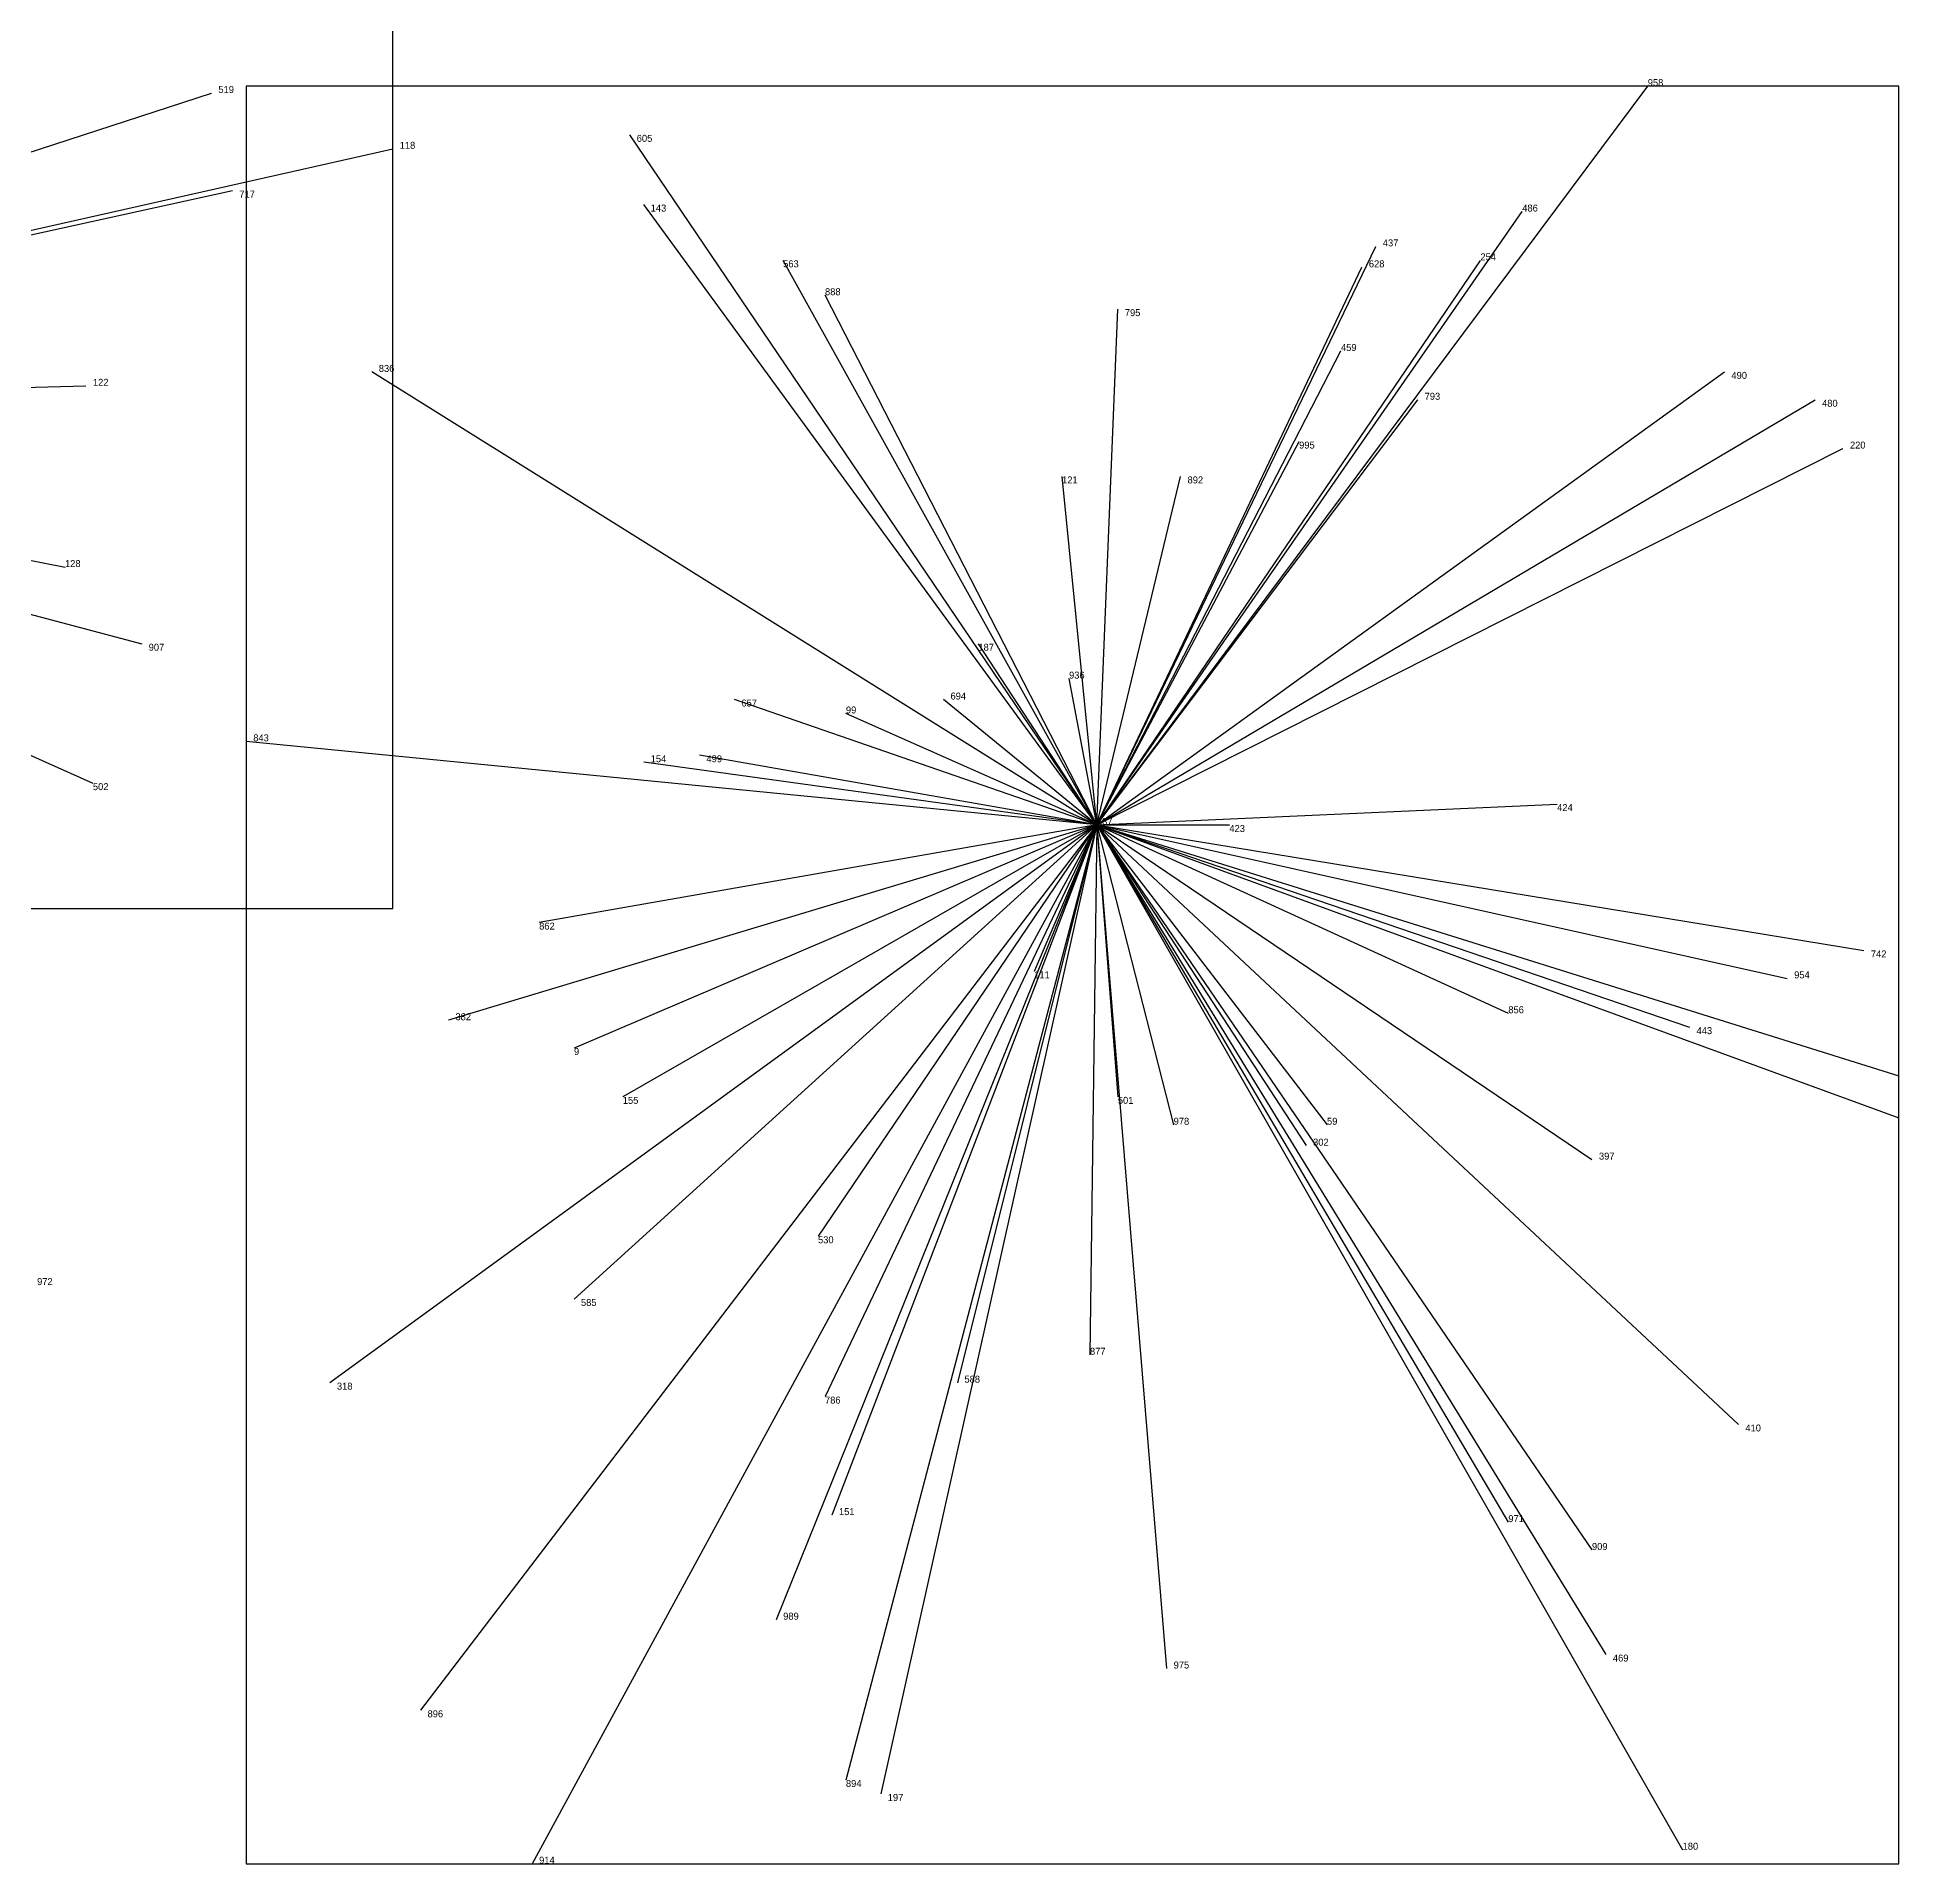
# Model space of a CAD drawing. Extents: x 0 to 1, y 0 to 1.
# Drawn here: x 0.516 to 0.783, y 0.004 to 0.266 of the extents above; entities that cross this region are included whole.
import ezdxf

# ---------------------------------------------------------------- set-up
doc = ezdxf.new("R2010")
doc.units = 0
for name, color, linetype in [('CLIENTS', 7, 'Continuous'), ('FACILITIES', 7, 'Continuous'), ('FACILITIES_LINES', 7, 'Continuous'), ('MIN_MAX_BOXES', 7, 'Continuous'), ('NORMALS', 7, 'Continuous'), ('SOURCE_POINTS', 7, 'Continuous'), ('TEXT', 7, 'Continuous')]:
    doc.layers.add(name, color=color, linetype=linetype)

# ---------------------------------------------------------------- blocks, each defined once
blk = doc.blocks.new('POINT_DISPLAY')
blk.add_line((0, 0), (0, 0))

msp = doc.modelspace()

# ---------------------------------------------------------------- linework, layer by layer
at = {"layer": 'FACILITIES_LINES'}
for p, q in [((0.668, 0.153), (0.747, 0.259)), ((0.403, 0.213), (0.541, 0.258)), ((0.668, 0.153), (0.601, 0.252)), ((0.403, 0.213), (0.567, 0.25)), ((0.403, 0.213), (0.544, 0.244)), ((0.668, 0.153), (0.603, 0.242)), ((0.668, 0.153), (0.729, 0.241)), ((0.668, 0.153), (0.708, 0.236)), ((0.668, 0.153), (0.623, 0.234)), ((0.668, 0.153), (0.723, 0.234)), ((0.668, 0.153), (0.706, 0.233)), ((0.668, 0.153), (0.629, 0.229)), ((0.668, 0.153), (0.671, 0.227)), ((0.668, 0.153), (0.703, 0.221)), ((0.668, 0.153), (0.564, 0.218)), ((0.668, 0.153), (0.758, 0.218)), ((0.403, 0.213), (0.523, 0.216)), ((0.668, 0.153), (0.771, 0.214)), ((0.668, 0.153), (0.714, 0.214)), ((0.403, 0.213), (0.52, 0.19)), ((0.403, 0.213), (0.524, 0.159)), ((0.403, 0.213), (0.531, 0.179)), ((0.668, 0.153), (0.697, 0.208)), ((0.668, 0.153), (0.775, 0.207)), ((0.668, 0.153), (0.663, 0.203)), ((0.668, 0.153), (0.68, 0.203)), ((0.668, 0.153), (0.651, 0.179)), ((0.668, 0.153), (0.664, 0.174)), ((0.668, 0.153), (0.616, 0.171)), ((0.668, 0.153), (0.646, 0.171)), ((0.668, 0.153), (0.632, 0.169)), ((0.668, 0.153), (0.546, 0.165)), ((0.668, 0.153), (0.611, 0.163)), ((0.668, 0.153), (0.603, 0.162)), ((0.668, 0.153), (0.734, 0.156)), ((0.668, 0.153), (0.558, 0.073)), ((0.668, 0.153), (0.571, 0.026)), ((0.668, 0.153), (0.575, 0.125)), ((0.668, 0.153), (0.587, 0.004)), ((0.668, 0.153), (0.588, 0.139)), ((0.668, 0.153), (0.593, 0.121)), ((0.668, 0.153), (0.593, 0.085)), ((0.668, 0.153), (0.6, 0.114)), ((0.668, 0.153), (0.622, 0.039)), ((0.668, 0.153), (0.628, 0.094)), ((0.668, 0.153), (0.629, 0.071)), ((0.668, 0.153), (0.63, 0.054)), ((0.668, 0.153), (0.632, 0.016)), ((0.668, 0.153), (0.637, 0.014)), ((0.668, 0.153), (0.648, 0.073)), ((0.668, 0.153), (0.659, 0.132)), ((0.668, 0.153), (0.667, 0.077)), ((0.668, 0.153), (0.701, 0.11)), ((0.668, 0.153), (0.698, 0.107)), ((0.668, 0.153), (0.739, 0.105)), ((0.668, 0.153), (0.687, 0.153)), ((0.668, 0.153), (0.753, 0.124)), ((0.668, 0.153), (0.741, 0.034)), ((0.668, 0.153), (0.752, 0.006)), ((0.668, 0.153), (0.76, 0.067)), ((0.668, 0.153), (0.671, 0.114)), ((0.668, 0.153), (0.783, 0.111)), ((0.668, 0.153), (0.778, 0.135)), ((0.668, 0.153), (0.727, 0.126)), ((0.668, 0.153), (0.739, 0.049)), ((0.668, 0.153), (0.783, 0.117)), ((0.668, 0.153), (0.767, 0.131)), ((0.668, 0.153), (0.727, 0.053)), ((0.668, 0.153), (0.678, 0.032)), ((0.668, 0.153), (0.679, 0.11))]:
    msp.add_line(p, q, dxfattribs=at)
at = {"layer": 'MIN_MAX_BOXES'}
for p, q in [((0.567, 0.141), (0.567, 0.356)), ((0.567, 0.141), (0.567, 0.356)), ((0.783, 0.259), (0.546, 0.259)), ((0.546, 0.259), (0.546, 0.004)), ((0.783, 0.259), (0.546, 0.259)), ((0.546, 0.259), (0.546, 0.004)), ((0.546, 0.259), (0.546, 0.259)), ((0.783, 0.004), (0.783, 0.259)), ((0.783, 0.004), (0.783, 0.259)), ((0.783, 0.259), (0.783, 0.259)), ((0.256, 0.141), (0.567, 0.141)), ((0.256, 0.141), (0.567, 0.141)), ((0.567, 0.141), (0.567, 0.141)), ((0.546, 0.004), (0.783, 0.004)), ((0.546, 0.004), (0.783, 0.004)), ((0.546, 0.004), (0.546, 0.004)), ((0.783, 0.004), (0.783, 0.004))]:
    msp.add_line(p, q, dxfattribs=at)
at = {"layer": 'NORMALS'}
for p, q in [((0.747, 0.259), (0.747, 0.259)), ((0.541, 0.258), (0.541, 0.258)), ((0.601, 0.252), (0.601, 0.252)), ((0.567, 0.25), (0.567, 0.25)), ((0.544, 0.244), (0.544, 0.244)), ((0.603, 0.242), (0.603, 0.242)), ((0.729, 0.241), (0.729, 0.241)), ((0.708, 0.236), (0.708, 0.236)), ((0.623, 0.234), (0.623, 0.234)), ((0.706, 0.233), (0.706, 0.233)), ((0.723, 0.234), (0.723, 0.234)), ((0.629, 0.229), (0.629, 0.229)), ((0.671, 0.227), (0.671, 0.227)), ((0.703, 0.221), (0.703, 0.221)), ((0.564, 0.218), (0.564, 0.218)), ((0.758, 0.218), (0.758, 0.218)), ((0.523, 0.216), (0.523, 0.216)), ((0.714, 0.214), (0.714, 0.214)), ((0.771, 0.214), (0.771, 0.214)), ((0.697, 0.208), (0.697, 0.208)), ((0.775, 0.207), (0.775, 0.207)), ((0.663, 0.203), (0.663, 0.203)), ((0.68, 0.203), (0.68, 0.203)), ((0.52, 0.19), (0.52, 0.19)), ((0.531, 0.179), (0.531, 0.179)), ((0.651, 0.179), (0.651, 0.179)), ((0.664, 0.174), (0.664, 0.174)), ((0.616, 0.171), (0.616, 0.171)), ((0.646, 0.171), (0.646, 0.171)), ((0.632, 0.169), (0.632, 0.169)), ((0.546, 0.165), (0.546, 0.165)), ((0.611, 0.163), (0.611, 0.163)), ((0.603, 0.162), (0.603, 0.162)), ((0.524, 0.159), (0.524, 0.159)), ((0.734, 0.156), (0.734, 0.156)), ((0.668, 0.153), (0.668, 0.153)), ((0.687, 0.153), (0.687, 0.153)), ((0.588, 0.139), (0.588, 0.139)), ((0.778, 0.135), (0.778, 0.135)), ((0.659, 0.132), (0.659, 0.132)), ((0.767, 0.131), (0.767, 0.131)), ((0.727, 0.126), (0.727, 0.126)), ((0.575, 0.125), (0.575, 0.125)), ((0.753, 0.124), (0.753, 0.124)), ((0.593, 0.121), (0.593, 0.121)), ((0.783, 0.117), (0.783, 0.117)), ((0.6, 0.114), (0.6, 0.114)), ((0.671, 0.114), (0.671, 0.114)), ((0.679, 0.11), (0.679, 0.11)), ((0.701, 0.11), (0.701, 0.11)), ((0.783, 0.111), (0.783, 0.111)), ((0.698, 0.107), (0.698, 0.107)), ((0.739, 0.105), (0.739, 0.105)), ((0.628, 0.094), (0.628, 0.094)), ((0.593, 0.085), (0.593, 0.085)), ((0.667, 0.077), (0.667, 0.077)), ((0.558, 0.073), (0.558, 0.073)), ((0.648, 0.073), (0.648, 0.073)), ((0.629, 0.071), (0.629, 0.071)), ((0.76, 0.067), (0.76, 0.067)), ((0.63, 0.054), (0.63, 0.054)), ((0.727, 0.053), (0.727, 0.053)), ((0.739, 0.049), (0.739, 0.049)), ((0.622, 0.039), (0.622, 0.039)), ((0.741, 0.034), (0.741, 0.034)), ((0.678, 0.032), (0.678, 0.032)), ((0.571, 0.026), (0.571, 0.026)), ((0.632, 0.016), (0.632, 0.016)), ((0.637, 0.014), (0.637, 0.014)), ((0.752, 0.006), (0.752, 0.006)), ((0.587, 0.004), (0.587, 0.004))]:
    msp.add_line(p, q, dxfattribs=at)

# ---------------------------------------------------------------- block references
at = {"layer": 'CLIENTS'}
for p in [(0.747, 0.259), (0.541, 0.258), (0.601, 0.252), (0.567, 0.25), (0.544, 0.244), (0.603, 0.242), (0.729, 0.241), (0.708, 0.236), (0.623, 0.234), (0.706, 0.233), (0.723, 0.234), (0.629, 0.229), (0.671, 0.227), (0.703, 0.221), (0.564, 0.218), (0.758, 0.218), (0.523, 0.216), (0.714, 0.214), (0.771, 0.214), (0.697, 0.208), (0.775, 0.207), (0.663, 0.203), (0.68, 0.203), (0.52, 0.19), (0.531, 0.179), (0.651, 0.179), (0.664, 0.174), (0.616, 0.171), (0.646, 0.171), (0.632, 0.169), (0.546, 0.165), (0.611, 0.163), (0.603, 0.162), (0.524, 0.159), (0.734, 0.156), (0.687, 0.153), (0.588, 0.139), (0.778, 0.135), (0.659, 0.132), (0.767, 0.131), (0.727, 0.126), (0.575, 0.125), (0.753, 0.124), (0.593, 0.121), (0.783, 0.117), (0.6, 0.114), (0.671, 0.114), (0.679, 0.11), (0.701, 0.11), (0.783, 0.111), (0.698, 0.107), (0.739, 0.105), (0.628, 0.094), (0.593, 0.085), (0.667, 0.077), (0.558, 0.073), (0.648, 0.073), (0.629, 0.071), (0.76, 0.067), (0.63, 0.054), (0.727, 0.053), (0.739, 0.049), (0.622, 0.039), (0.741, 0.034), (0.678, 0.032), (0.571, 0.026), (0.632, 0.016), (0.637, 0.014), (0.752, 0.006), (0.587, 0.004)]:
    msp.add_blockref('POINT_DISPLAY', p, dxfattribs=at)
at = {"layer": 'FACILITIES'}
msp.add_blockref('POINT_DISPLAY', (0.668, 0.153), dxfattribs=at)
at = {"layer": 'SOURCE_POINTS'}
for p in [(0.747, 0.259), (0.541, 0.258), (0.601, 0.252), (0.567, 0.25), (0.544, 0.244), (0.603, 0.242), (0.729, 0.241), (0.708, 0.236), (0.623, 0.234), (0.706, 0.233), (0.723, 0.234), (0.629, 0.229), (0.671, 0.227), (0.703, 0.221), (0.564, 0.218), (0.758, 0.218), (0.523, 0.216), (0.714, 0.214), (0.771, 0.214), (0.697, 0.208), (0.775, 0.207), (0.663, 0.203), (0.68, 0.203), (0.52, 0.19), (0.531, 0.179), (0.651, 0.179), (0.664, 0.174), (0.616, 0.171), (0.646, 0.171), (0.632, 0.169), (0.546, 0.165), (0.611, 0.163), (0.603, 0.162), (0.524, 0.159), (0.734, 0.156), (0.668, 0.153), (0.687, 0.153), (0.588, 0.139), (0.778, 0.135), (0.659, 0.132), (0.767, 0.131), (0.727, 0.126), (0.575, 0.125), (0.753, 0.124), (0.593, 0.121), (0.783, 0.117), (0.6, 0.114), (0.671, 0.114), (0.679, 0.11), (0.701, 0.11), (0.783, 0.111), (0.698, 0.107), (0.739, 0.105), (0.628, 0.094), (0.593, 0.085), (0.667, 0.077), (0.558, 0.073), (0.648, 0.073), (0.629, 0.071), (0.76, 0.067), (0.63, 0.054), (0.727, 0.053), (0.739, 0.049), (0.622, 0.039), (0.741, 0.034), (0.678, 0.032), (0.571, 0.026), (0.632, 0.016), (0.637, 0.014), (0.752, 0.006), (0.587, 0.004)]:
    msp.add_blockref('POINT_DISPLAY', p, dxfattribs=at)

# ---------------------------------------------------------------- texts
at = {"layer": 'TEXT'}
for s, p in [('519', (0.542, 0.258)), ('958', (0.747, 0.259)), ('118', (0.568, 0.25)), ('605', (0.602, 0.251)), ('717', (0.545, 0.243)), ('143', (0.604, 0.241)), ('486', (0.729, 0.241)), ('437', (0.709, 0.236)), ('254', (0.723, 0.234)), ('563', (0.623, 0.233)), ('628', (0.707, 0.233)), ('888', (0.629, 0.229)), ('795', (0.672, 0.226)), ('459', (0.703, 0.221)), ('836', (0.565, 0.218)), ('122', (0.524, 0.216)), ('490', (0.759, 0.217)), ('793', (0.715, 0.214)), ('480', (0.772, 0.213)), ('995', (0.697, 0.207)), ('220', (0.776, 0.207)), ('121', (0.663, 0.202)), ('892', (0.681, 0.202)), ('128', (0.52, 0.19)), ('907', (0.532, 0.178)), ('187', (0.651, 0.178)), ('936', (0.664, 0.174)), ('657', (0.617, 0.17)), ('694', (0.647, 0.171)), ('99', (0.632, 0.169)), ('843', (0.547, 0.165)), ('154', (0.604, 0.162)), ('499', (0.612, 0.162)), ('502', (0.524, 0.158)), ('424', (0.734, 0.155)), ('587', (0.668, 0.153)), ('423', (0.687, 0.152)), ('862', (0.588, 0.138)), ('742', (0.779, 0.134)), ('111', (0.659, 0.131)), ('954', (0.768, 0.131)), ('382', (0.576, 0.125)), ('856', (0.727, 0.126)), ('443', (0.754, 0.123)), ('9', (0.593, 0.12)), ('155', (0.6, 0.113)), ('501', (0.671, 0.113)), ('978', (0.679, 0.11)), ('59', (0.701, 0.11)), ('302', (0.699, 0.107)), ('397', (0.74, 0.105)), ('530', (0.628, 0.093)), ('972', (0.516, 0.087)), ('585', (0.594, 0.084)), ('877', (0.667, 0.077)), ('318', (0.559, 0.072)), ('588', (0.649, 0.073)), ('786', (0.629, 0.07)), ('410', (0.761, 0.066)), ('151', (0.631, 0.054)), ('971', (0.727, 0.053)), ('909', (0.739, 0.049)), ('989', (0.623, 0.039)), ('975', (0.679, 0.032)), ('469', (0.742, 0.033)), ('896', (0.572, 0.025)), ('894', (0.632, 0.015)), ('197', (0.638, 0.013)), ('180', (0.752, 0.006)), ('914', (0.588, 0.004))]:
    msp.add_text(s, height=0.001, dxfattribs=at).set_placement(p)

doc.saveas('drawing.dxf')
